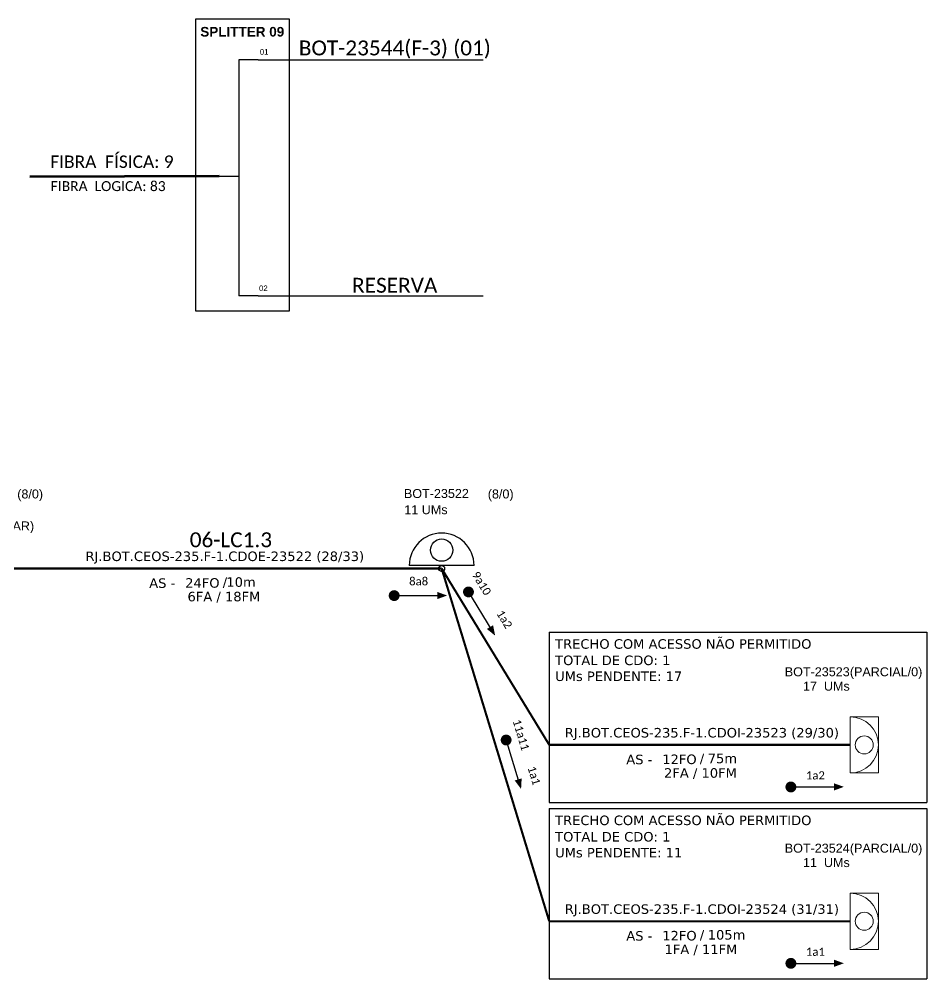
# Model space of a CAD drawing. Header units: millimetres. Extents: x 5591 to 6884, y -546 to 205.
# Drawn here: x 6717.4 to 6884.3, y -177.6 to -1.1 of the extents above; entities that cross this region are included whole.
import ezdxf
from ezdxf.enums import TextEntityAlignment as Align

# ---------------------------------------------------------------- set-up
doc = ezdxf.new("R2010")
doc.units = ezdxf.units.MM
for name, color, linetype, lineweight in [("20.0-LEGENDA DOS CDO'S", 1, 'Continuous', 0), ('20.1-CDO_INTERIOR', 1, 'Continuous', 0), ('20.2-CDO_POSTE', 1, 'Continuous', 5), ('40.1-ETIQUETAS', 1, 'Continuous', 20)]:
    doc.layers.add(name, color=color, linetype=linetype, lineweight=lineweight)
for name, color, linetype in [('CABO OPTICO EXISTENTE', 5, 'Continuous'), ('CAP a instalar', 1, 'Continuous'), ('CD de instalação futura', 8, 'Continuous'), ('label_cabos', 7, 'Continuous'), ('SETA', 7, 'Continuous')]:
    doc.layers.add(name, color=color, linetype=linetype)
doc.styles.add('ARIAL', font='arial.ttf')
doc.styles.add('siredit', font='verdana.ttf')
doc.linetypes.add('FENCELINE1', pattern='A,0.25,-0.1,[133,ltypeshp.shx,S=0.1,R=0,X=-0.1,Y=0],-0.1,1', length=1.45)

# ---------------------------------------------------------------- blocks, each defined once
blk = doc.blocks.new('CDOE-TEXTO PADRÃO')
at = {"layer": "20.0-LEGENDA DOS CDO'S", "color": 0, "style": 'ARIAL'}
for tag, p in [('CDO_N', (0.49, 7.39)), ('CORDOALHA', (0.5, 4.33)), ('SAP', (0.51, 1.67)), ('SPLITER_1', (0.59, -0.91)), ('SPLITER_2', (0.6, -3.55)), ('(XX-XX_F)S', (0.54, -8.29)), ('(XX-XX_L)S', (0.55, -10.83)), ('UMS', (0.55, -13.15))]:
    blk.add_attdef(tag, p, '', height=1.7, rotation=0.118, dxfattribs=at)
blk.add_attdef('FIBRAS_UTILIZADAS', text='', height=1.7, rotation=0.118, dxfattribs=at).set_placement((19.77, 7.43), align=Align.CENTER)
blk = doc.blocks.new('ETIQUETA_RS5F')
at = {"layer": '40.1-ETIQUETAS', "color": 0, "style": 'siredit'}
blk.add_text('/', height=1.5, dxfattribs=at).set_placement((1.55, -1.95), align=Align.MIDDLE_RIGHT)
for tag, p in [('ETIQUETA_R_PRIMARIA', (1.18, 4.1)), ('ETIQUETA_R_SECUNDARIA', (1.18, 2.1)), ('F_ATIVAS/F_MORTAS', (1.11, -4.24))]:
    blk.add_attdef(tag, text='', height=1.5, dxfattribs=at).set_placement(p, align=Align.MIDDLE_CENTER)
for tag, p in [('TIPO_CABO', (-6.62, -2.12)), ('CAP_CABO', (0.37, -2.09))]:
    blk.add_attdef(tag, text='', height=1.5, dxfattribs=at).set_placement(p, align=Align.MIDDLE_RIGHT)
blk.add_attdef('METROS', text='', height=1.5, dxfattribs=at).set_placement((2.11, -1.95), align=Align.MIDDLE_LEFT)
for tag, p in [('FUSÃO_1', (0.82, -8.39)), ('FUSÃO_2', (0.82, -10.6)), ('FUSÃO_3', (0.82, -12.93)), ('FUSÃO_4', (0.82, -15.14)), ('FUSÃO_5', (0.82, -17.16))]:
    blk.add_attdef(tag, text='', height=1.5, dxfattribs=at).set_placement(p, align=Align.CENTER)
blk = doc.blocks.new('CDOE POSTE_')
at = {"color": 1}
blk.add_line((12.92, -5.49), (-2.38, -5.49), dxfattribs=at)
for centre, radius in [((5.27, -1.86), 2.64), ((5.27, -6.2), 0.708)]:
    blk.add_circle(centre, radius, dxfattribs=at)
blk.add_arc((5.27, -5.49), 7.65, 0, 180, dxfattribs=at)
blk = doc.blocks.new('CDOI_INT')
at = {"layer": '20.1-CDO_INTERIOR', "color": 0, "lineweight": 18}
blk.add_lwpolyline([(4.25, -4.25), (4.25, 4.25), (0, 4.25), (0, -4.25)], close=True, dxfattribs=at)
blk.add_circle((2.12, 0), 1.36, dxfattribs=at)
blk.add_arc((0, 0), 4.25, 270, 90, dxfattribs=at)
at = {"layer": "20.0-LEGENDA DOS CDO'S", "color": 0, "style": 'ARIAL'}
for tag, p in [('CDO_N', (-0.08, 10.38)), ('SPLITER_1', (21.18, 10.38)), ('SURVEY', (-0.08, 8.2)), ('SPLITER_2', (21.19, 8.68)), ('SAP', (-0.08, 6.23)), ('1:XX', (5.94, -2.22)), ('UMS', (5.94, -4.24))]:
    blk.add_attdef(tag, p, '', height=1.36, dxfattribs=at)
blk.add_attdef('FIBRAS_UTILIZADAS', text='', height=1.36, dxfattribs=at).set_placement((15.34, 10.38), align=Align.CENTER)

msp = doc.modelspace()

# ---------------------------------------------------------------- linework, layer by layer
at = {"color": 7, "linetype": 'Continuous'}
for p, q in [((6757.8, -8.59), (6757.8, -52.02)), ((6761.32, -8.59), (6757.8, -8.59)), ((6754.15, -30.02), (6757.79, -30.02)), ((6761.32, -52.02), (6757.8, -52.02))]:
    msp.add_line(p, q, dxfattribs=at)
at = {"color": 10, "linetype": 'Continuous'}
for p, q in [((6761.32, -8.59), (6802.69, -8.6)), ((6761.32, -52.02), (6802.69, -52.03))]:
    msp.add_line(p, q, dxfattribs=at)
at = {"color": 1, "linetype": 'Continuous', "lineweight": 60}
msp.add_line((6754.15, -30.02), (6719.37, -30.13), dxfattribs=at)
at = {"color": 7}
msp.add_lwpolyline([(6749.83, -54.8), (6767.11, -54.8), (6767.11, -1.15), (6749.83, -1.15)], close=True, dxfattribs=at)
at = {"const_width": 1}
for points in [[(6799.73, -106.06, 1), (6800.25, -106.91, 1)], [(6785.83, -107.16, 1), (6786.83, -107.16, 1)], [(6806.77, -133.25, 1), (6807.06, -134.2, 1)]]:
    msp.add_lwpolyline(points, format="xyb", close=True, dxfattribs=at)
at = {"color": 3}
for points in [[(6814.84, -113.87), (6884.25, -113.87), (6884.25, -145.2)], [(6814.84, -113.87), (6814.84, -145.2)], [(6814.84, -145.2), (6884.25, -145.2)], [(6814.84, -146.31), (6884.25, -146.31), (6884.25, -177.64)], [(6814.84, -146.31), (6814.84, -177.64)], [(6814.84, -177.64), (6884.25, -177.64)]]:
    msp.add_lwpolyline(points, dxfattribs=at)
at = {"color": 8, "const_width": 1}
for points in [[(6858.77, -142.36, 1), (6859.77, -142.36, 1)], [(6858.77, -174.8, 1), (6859.77, -174.8, 1)]]:
    msp.add_lwpolyline(points, format="xyb", close=True, dxfattribs=at)
at = {"layer": 'CAP a instalar', "linetype": 'FENCELINE1', "ltscale": 6, "const_width": 0.4}
msp.add_lwpolyline([(6708.54, -102.17), (6795.06, -102.17)], dxfattribs=at)
at = {"layer": 'CAP a instalar', "color": 8, "linetype": 'FENCELINE1', "ltscale": 6, "const_width": 0.4}
for points in [[(6795.06, -102.17), (6814.84, -134.62)], [(6814.84, -167.06), (6795.06, -102.17)], [(6814.84, -134.62), (6870.18, -134.62)], [(6814.84, -167.06), (6870.18, -167.06)]]:
    msp.add_lwpolyline(points, dxfattribs=at)
at = {"layer": 'SETA'}
for points in [[(6786.33, -107.16), (6794.93, -107.16)], [(6799.83, -106.21), (6804.29, -113.55)], [(6806.82, -133.41), (6809.32, -141.64)]]:
    msp.add_lwpolyline(points, dxfattribs=at)
at = {"layer": 'SETA', "color": 8}
for points in [[(6859.27, -142.36), (6867.87, -142.36)], [(6859.27, -174.8), (6867.87, -174.8)]]:
    msp.add_lwpolyline(points, dxfattribs=at)
at = {"layer": 'SETA'}
for points in [[(6794.24, -106.48), (6796.07, -107.15), (6794.24, -107.81)], [(6804.51, -112.61), (6804.89, -114.52), (6803.37, -113.3)], [(6809.77, -140.78), (6809.66, -142.73), (6808.49, -141.17)]]:
    msp.add_solid(points, dxfattribs=at)
at = {"layer": 'SETA', "color": 8}
for points in [[(6867.18, -141.68), (6869.01, -142.34), (6867.18, -143.01)], [(6867.18, -174.12), (6869.01, -174.79), (6867.18, -175.45)]]:
    msp.add_solid(points, dxfattribs=at)

# ---------------------------------------------------------------- block references
at = {"layer": '20.2-CDO_POSTE', "color": 8}
ref = msp.add_blockref('CDOE-TEXTO PADRÃO', (6708.7, -100.29), dxfattribs=dict(at, xscale=0.972000002861023, yscale=0.972000002861023, zscale=0.972000002861023))
ref.add_attrib('CDO_N', 'BOT-23521', (6701.61, -89.22), dxfattribs={"layer": "20.0-LEGENDA DOS CDO'S", "color": 0, "height": 1.652, "rotation": 0.118, "style": 'ARIAL'})
ref.add_attrib('CORDOALHA', '0 UMs', (6701.67, -92.2), dxfattribs={"layer": "20.0-LEGENDA DOS CDO'S", "color": 0, "height": 1.652, "rotation": 0.118, "style": 'ARIAL'})
ref.add_attrib('SAP', '(NÃO INSTALAR)', (6701.67, -95.21), dxfattribs={"layer": "20.0-LEGENDA DOS CDO'S", "color": 0, "height": 1.6523, "rotation": 0.118, "style": 'ARIAL'})
ref.add_attrib('FIBRAS_UTILIZADAS', '       (8/0)', dxfattribs={"layer": "20.0-LEGENDA DOS CDO'S", "color": 0, "height": 1.6523, "rotation": 0.118, "style": 'ARIAL'}).set_placement((6717.16, -89.3), align=Align.CENTER)
at = {"layer": '20.2-CDO_POSTE'}
ref = msp.add_blockref('CDOE-TEXTO PADRÃO', (6795.22, -100.29), dxfattribs=dict(at, xscale=0.972000002861023, yscale=0.972000002861023, zscale=0.972000002861023))
ref.add_attrib('CDO_N', 'BOT-23522', (6788.13, -89.22), dxfattribs={"layer": "20.0-LEGENDA DOS CDO'S", "color": 0, "height": 1.652, "rotation": 0.118, "style": 'ARIAL'})
ref.add_attrib('CORDOALHA', '11 UMs', (6788.19, -92.2), dxfattribs={"layer": "20.0-LEGENDA DOS CDO'S", "color": 0, "height": 1.652, "rotation": 0.118, "style": 'ARIAL'})
ref.add_attrib('FIBRAS_UTILIZADAS', '       (8/0)', dxfattribs={"layer": "20.0-LEGENDA DOS CDO'S", "color": 0, "height": 1.6523, "rotation": 0.118, "style": 'ARIAL'}).set_placement((6803.67, -89.3), align=Align.CENTER)
at = {"layer": 'CAP a instalar', "linetype": 'FENCELINE1', "ltscale": 7}
ref = msp.add_blockref('ETIQUETA_RS5F', (6753.81, -102.39), dxfattribs=dict(at, xscale=1.166399984999771, yscale=1.166399984999771, zscale=1.166399984999771))
ref.add_attrib('ETIQUETA_R_SECUNDARIA', 'RJ.BOT.CEOS-235.F-1.CDOE-23522 (28/33)', dxfattribs={"layer": '40.1-ETIQUETAS', "color": 0, "height": 1.7496, "style": 'siredit'}).set_placement((6755.19, -99.93), align=Align.MIDDLE_CENTER)
ref.add_attrib('TIPO_CABO', 'AS -', dxfattribs={"layer": '40.1-ETIQUETAS', "color": 0, "height": 1.75, "style": 'siredit'}).set_placement((6746.09, -104.86), align=Align.MIDDLE_RIGHT)
ref.add_attrib('CAP_CABO', '24FO', dxfattribs={"layer": '40.1-ETIQUETAS', "color": 0, "height": 1.75, "style": 'siredit'}).set_placement((6754.23, -104.83), align=Align.MIDDLE_RIGHT)
ref.add_attrib('METROS', '10m', dxfattribs={"layer": '40.1-ETIQUETAS', "color": 0, "height": 1.75, "style": 'siredit'}).set_placement((6755.48, -104.67), align=Align.MIDDLE_LEFT)
ref.add_attrib('F_ATIVAS/F_MORTAS', '6FA / 18FM', dxfattribs={"layer": '40.1-ETIQUETAS', "color": 0, "height": 1.75, "style": 'siredit'}).set_placement((6755.03, -107.34), align=Align.MIDDLE_CENTER)
at = {"layer": 'CAP a instalar', "color": 8, "linetype": 'FENCELINE1', "ltscale": 7}
ref = msp.add_blockref('ETIQUETA_RS5F', (6841.52, -134.83), dxfattribs=dict(at, xscale=1.166399984998861, yscale=1.166399984998861, zscale=1.166399984998861))
ref.add_attrib('ETIQUETA_R_SECUNDARIA', 'RJ.BOT.CEOS-235.F-1.CDOI-23523 (29/30)', dxfattribs={"layer": 'CABO OPTICO EXISTENTE', "color": 0, "height": 1.7496, "style": 'siredit'}).set_placement((6842.9, -132.38), align=Align.MIDDLE_CENTER)
ref.add_attrib('TIPO_CABO', 'AS -', dxfattribs={"layer": '40.1-ETIQUETAS', "color": 0, "height": 1.75, "style": 'siredit'}).set_placement((6833.8, -137.3), align=Align.MIDDLE_RIGHT)
ref.add_attrib('CAP_CABO', '12FO', dxfattribs={"layer": '40.1-ETIQUETAS', "color": 0, "height": 1.75, "style": 'siredit'}).set_placement((6841.94, -137.27), align=Align.MIDDLE_RIGHT)
ref.add_attrib('METROS', '75m', dxfattribs={"layer": '40.1-ETIQUETAS', "color": 0, "height": 1.75, "style": 'siredit'}).set_placement((6843.98, -137.11), align=Align.MIDDLE_LEFT)
ref.add_attrib('F_ATIVAS/F_MORTAS', '2FA / 10FM', dxfattribs={"layer": '40.1-ETIQUETAS', "color": 0, "height": 1.75, "style": 'siredit'}).set_placement((6842.64, -139.78), align=Align.MIDDLE_CENTER)
ref = msp.add_blockref('ETIQUETA_RS5F', (6841.52, -167.27), dxfattribs=dict(at, xscale=1.166399984998861, yscale=1.166399984998861, zscale=1.166399984998861))
ref.add_attrib('ETIQUETA_R_SECUNDARIA', 'RJ.BOT.CEOS-235.F-1.CDOI-23524 (31/31)', dxfattribs={"layer": 'CABO OPTICO EXISTENTE', "color": 0, "height": 1.7496, "style": 'siredit'}).set_placement((6842.9, -164.82), align=Align.MIDDLE_CENTER)
ref.add_attrib('TIPO_CABO', 'AS -', dxfattribs={"layer": '40.1-ETIQUETAS', "color": 0, "height": 1.75, "style": 'siredit'}).set_placement((6833.8, -169.74), align=Align.MIDDLE_RIGHT)
ref.add_attrib('CAP_CABO', '12FO', dxfattribs={"layer": '40.1-ETIQUETAS', "color": 0, "height": 1.75, "style": 'siredit'}).set_placement((6841.94, -169.71), align=Align.MIDDLE_RIGHT)
ref.add_attrib('METROS', '105m', dxfattribs={"layer": '40.1-ETIQUETAS', "color": 0, "height": 1.75, "style": 'siredit'}).set_placement((6843.98, -169.55), align=Align.MIDDLE_LEFT)
ref.add_attrib('F_ATIVAS/F_MORTAS', '1FA / 11FM', dxfattribs={"layer": '40.1-ETIQUETAS', "color": 0, "height": 1.75, "style": 'siredit'}).set_placement((6842.73, -172.22), align=Align.MIDDLE_CENTER)
at = {"layer": 'CD de instalação futura', "color": 8, "ltscale": 11}
ref = msp.add_blockref('CDOI_INT', (6870.18, -134.62), dxfattribs=dict(at, xscale=1.21541625498503, yscale=1.21541625498503, zscale=1.21541625498503))
ref.add_attrib('CDO_N', 'BOT-23523', dxfattribs={"layer": "20.0-LEGENDA DOS CDO'S", "color": 0, "height": 1.653, "style": 'ARIAL'}).set_placement((6870.08, -122), align=Align.RIGHT)
ref.add_attrib('FIBRAS_UTILIZADAS', '    (PARCIAL/0)', dxfattribs={"layer": "20.0-LEGENDA DOS CDO'S", "color": 0, "height": 1.65, "style": 'ARIAL'}).set_placement((6875.49, -122), align=Align.CENTER)
ref.add_attrib('SURVEY', '17  UMs', dxfattribs={"layer": "20.0-LEGENDA DOS CDO'S", "color": 0, "height": 1.653, "style": 'ARIAL'}).set_placement((6870.09, -124.65), align=Align.RIGHT)
ref = msp.add_blockref('CDOI_INT', (6870.18, -167.06), dxfattribs=dict(at, xscale=1.21541625498503, yscale=1.21541625498503, zscale=1.21541625498503))
ref.add_attrib('CDO_N', 'BOT-23524', dxfattribs={"layer": "20.0-LEGENDA DOS CDO'S", "color": 0, "height": 1.653, "style": 'ARIAL'}).set_placement((6870.08, -154.44), align=Align.RIGHT)
ref.add_attrib('FIBRAS_UTILIZADAS', '    (PARCIAL/0)', dxfattribs={"layer": "20.0-LEGENDA DOS CDO'S", "color": 0, "height": 1.65, "style": 'ARIAL'}).set_placement((6875.49, -154.44), align=Align.CENTER)
ref.add_attrib('SURVEY', '11  UMs', dxfattribs={"layer": "20.0-LEGENDA DOS CDO'S", "color": 0, "height": 1.653, "style": 'ARIAL'}).set_placement((6870.09, -157.09), align=Align.RIGHT)
at = {"layer": 'label_cabos', "xscale": 0.7775999903678894, "yscale": 0.7775999903678894, "zscale": 0.7775999903678894}
msp.add_blockref('CDOE POSTE_', (6790.96, -97.35), dxfattribs=at)

# ---------------------------------------------------------------- texts
at = {"color": 3, "style": 'siredit'}
for s, p in [('TRECHO COM ACESSO NÃO PERMITIDO', (6815.92, -116.93)), ('TOTAL DE CDO: 1', (6815.92, -119.94)), ('UMs PENDENTE: 17', (6815.92, -122.87)), ('TRECHO COM ACESSO NÃO PERMITIDO', (6815.92, -149.37)), ('TOTAL DE CDO: 1', (6815.92, -152.39)), ('UMs PENDENTE: 11', (6815.92, -155.31))]:
    msp.add_text(s, height=1.7496, dxfattribs=at).set_placement(p)
at = {"attachment_point": 5}
for s, insert, char_height, width in [('\\C10;\\fArial|b1|i0|c0|p34;SPLITTER 09', (6758.4, -3.47), 1.7753, 17.28), ('\\C7;\\fCalibri|b0|i0|c0|p34;BOT-23544(F-3) (01)', (6786.45, -6.73), 2.7432, 40.9104), ('\\C7;\\fArial|b0|i0;\\H0.578704x;01 ', (6762.43, -7.16), 1.7753, 3.7582), ('\\C7;\\fCalibri|b0|i0|c0|p34;FIBRA  FÍSICA: 9', (6734.44, -27.37), 2.2859, 34.56), ('\\C7;\\fCalibri|b0|i0|c0|p34;FIBRA  LOGICA: 83', (6733.75, -31.86), 1.8289, 34.56), ('\\C7;\\fCalibri|b0|i0|c0|p34;RESERVA', (6786.43, -50.1), 2.7432, 40.9104), ('\\C7;\\fArial|b0|i0;\\H0.578704x;02 ', (6762.28, -50.64), 1.7753, 3.7582), ('\\C3;\\fCalibri|b0|i0|c0|p34;06-LC1.3', (6756.31, -96.91), 2.7432, 40.9104), ('\\C7;\\fCalibri|b0|i0|c0|p34;8a8', (6790.83, -104.53), 1.5, 25.3588)]:
    msp.add_mtext(s, dxfattribs=dict(at, insert=insert, char_height=char_height, width=width))
at = {"char_height": 1.5, "width": 25.3588, "attachment_point": 5}
for s, insert, rotation in [('\\C7;\\fCalibri|b0|i0|c0|p34;9a10', (6802.41, -104.9), 301.2901), ('\\C7;\\fCalibri|b0|i0|c0|p34;1a2', (6806.6, -111.53), 301.2901), ('\\C7;\\fCalibri|b0|i0|c0|p34;11a11', (6809.65, -132.79), 286.873), ('\\C7;\\fCalibri|b0|i0|c0|p34;1a1', (6812.05, -140.26), 286.873)]:
    msp.add_mtext(s, dxfattribs=dict(at, insert=insert, rotation=rotation))
at = {"color": 8, "char_height": 1.5, "width": 25.3588, "attachment_point": 5}
for s, insert in [('\\fCalibri|b0|i0|c0|p34;1a2', (6863.77, -140.23)), ('\\fCalibri|b0|i0|c0|p34;1a1', (6863.77, -172.67))]:
    msp.add_mtext(s, dxfattribs=dict(at, insert=insert))

doc.saveas('drawing.dxf')
